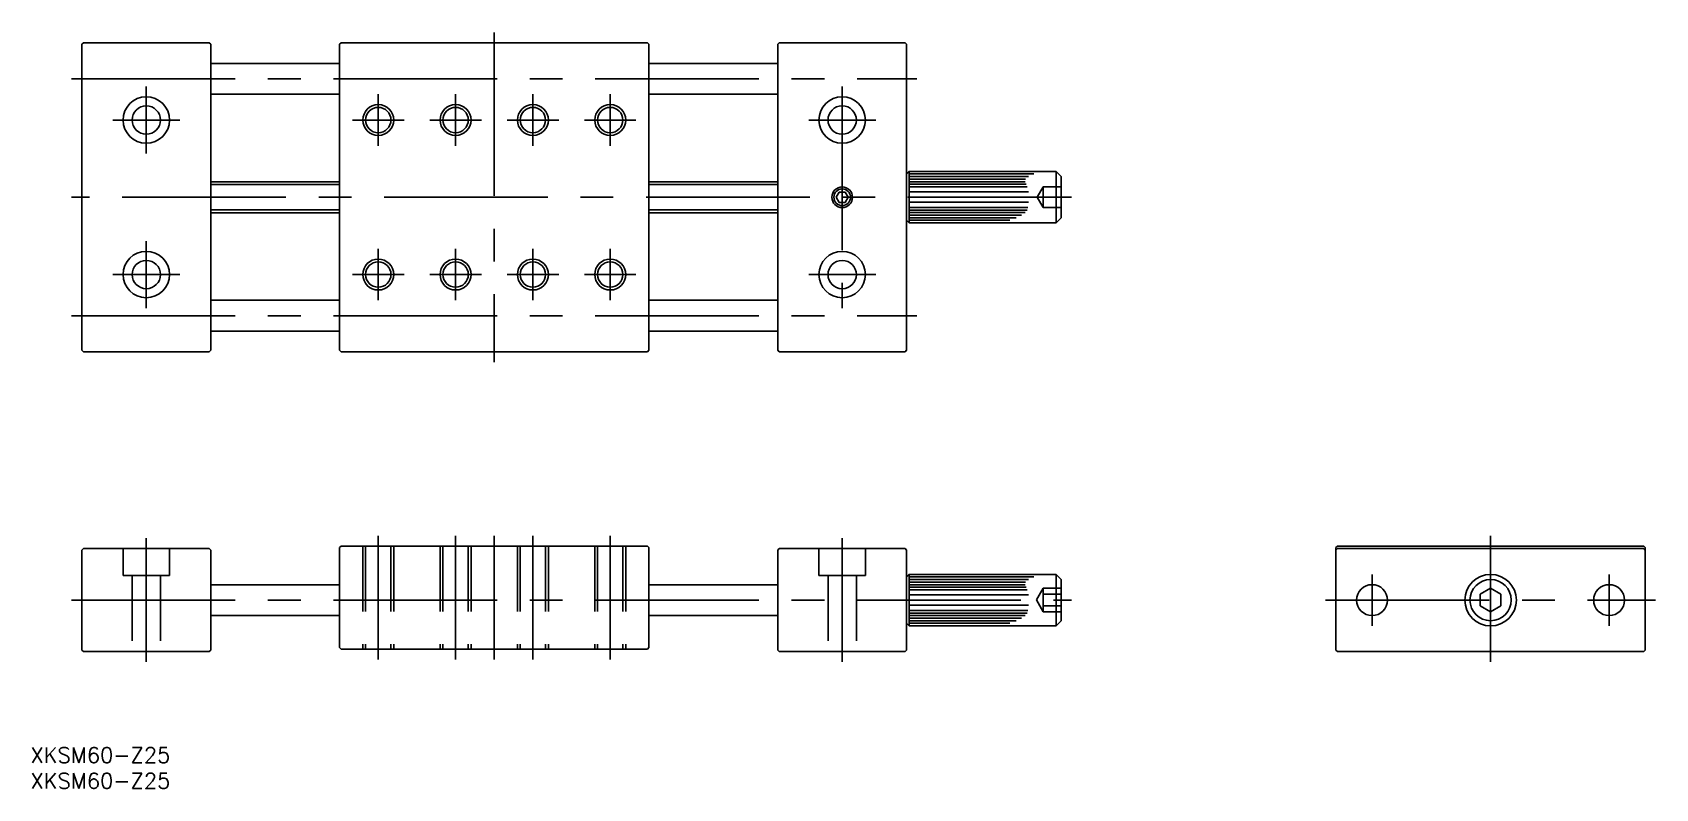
# Model space of a CAD drawing. Extents: x -283 to 32, y -37 to 110.
import ezdxf

# ---------------------------------------------------------------- set-up
doc = ezdxf.new("R2010")
doc.units = 0
doc.linetypes.add('CENTER', pattern=[50.8, 31.75, -6.35, 6.35, -6.35])
doc.linetypes.add('DASHED', pattern=[19.05, 12.7, -6.35])
doc.layers.get('0').update_dxf_attribs({"linetype": 'CONTINUOUS'})
doc.layers.add('CENTER', color=1, linetype='CONTINUOUS')
doc.styles.get("Standard").update_dxf_attribs({"font": 'txt.shx', "height": 3, "bigfont": 'bigfont.shx'})

msp = doc.modelspace()

# ---------------------------------------------------------------- linework, layer by layer
at = {"color": 7, "linetype": 'CONTINUOUS'}
for p, q in [((-272.99, 108.21), (-273.29, 107.91)), ((-273.29, 107.91), (-273.29, 48.51)), ((-272.99, 108.21), (-248.59, 108.21)), ((-248.59, 108.21), (-248.29, 107.91)), ((-248.29, 107.91), (-248.29, 48.51)), ((-223.29, 107.91), (-222.99, 108.21)), ((-223.29, 107.91), (-223.29, 48.51)), ((-163.59, 108.21), (-222.99, 108.21)), ((-163.59, 108.21), (-163.29, 107.91)), ((-163.29, 48.51), (-163.29, 107.91)), ((-137.99, 108.21), (-138.29, 107.91)), ((-138.29, 107.91), (-138.29, 48.51)), ((-137.99, 108.21), (-113.59, 108.21)), ((-113.59, 108.21), (-113.29, 107.91)), ((-113.29, 107.91), (-113.29, 48.51)), ((-248.29, 104.21), (-223.29, 104.21)), ((-163.29, 104.21), (-138.29, 104.21)), ((-248.29, 98.21), (-223.29, 98.21)), ((-163.29, 98.21), (-138.29, 98.21)), ((-112.79, 83.24), (-113.29, 82.74)), ((-112.79, 83.24), (-84.29, 83.24)), ((-112.79, 83.24), (-112.79, 73.24)), ((-112.79, 82.74), (-88.61, 82.74)), ((-112.79, 82.24), (-89.65, 82.24)), ((-84.29, 83.24), (-84.29, 73.24)), ((-83.29, 82.24), (-84.29, 83.24)), ((-83.29, 82.24), (-83.29, 74.24)), ((-223.29, 81.21), (-248.29, 81.21)), ((-163.29, 81.21), (-138.29, 81.21)), ((-126.37, 79.21), (-126.94, 78.21)), ((-125.21, 79.21), (-126.37, 79.21)), ((-124.63, 78.21), (-125.21, 79.21)), ((-112.79, 81.74), (-90.22, 81.74)), ((-112.79, 81.24), (-90.28, 81.24)), ((-112.79, 80.74), (-90.12, 80.74)), ((-112.79, 80.24), (-89.9, 80.24)), ((-112.79, 79.24), (-89.63, 79.24)), ((-126.94, 78.21), (-126.37, 77.21)), ((-126.37, 77.21), (-125.21, 77.21)), ((-125.21, 77.21), (-124.63, 78.21)), ((-112.79, 77.24), (-89.62, 77.24)), ((-112.79, 76.24), (-89.75, 76.24)), ((-112.79, 75.74), (-89.92, 75.74)), ((-248.29, 75.21), (-223.29, 75.21)), ((-138.29, 75.21), (-163.29, 75.21)), ((-112.79, 73.24), (-113.29, 73.74)), ((-112.79, 75.24), (-90.27, 75.24)), ((-112.79, 74.74), (-91.02, 74.74)), ((-112.79, 74.24), (-92.02, 74.24)), ((-112.79, 73.74), (-93.27, 73.74)), ((-84.29, 73.24), (-112.79, 73.24)), ((-84.29, 73.24), (-83.29, 74.24)), ((-248.29, 58.21), (-223.29, 58.21)), ((-163.29, 58.21), (-138.29, 58.21)), ((-223.29, 52.21), (-248.29, 52.21)), ((-138.29, 52.21), (-163.29, 52.21)), ((-272.99, 48.21), (-273.29, 48.51)), ((-272.99, 48.21), (-248.59, 48.21)), ((-248.59, 48.21), (-248.29, 48.51)), ((-222.99, 48.21), (-223.29, 48.51)), ((-222.99, 48.21), (-163.59, 48.21)), ((-163.59, 48.21), (-163.29, 48.51)), ((-137.99, 48.21), (-138.29, 48.51)), ((-137.99, 48.21), (-113.59, 48.21)), ((-113.59, 48.21), (-113.29, 48.51)), ((-273.29, 9.7), (-272.99, 10)), ((-273.29, 9.7), (-273.29, -9.7)), ((-272.99, 10), (-248.59, 10)), ((-248.59, 10), (-248.29, 9.7)), ((-248.29, 9.7), (-248.29, -9.7)), ((-223.29, 10.2), (-222.99, 10.5)), ((-223.29, 10.2), (-223.29, -9.2)), ((-163.59, 10.5), (-222.99, 10.5)), ((-212.99, 10.5), (-219.93, 10.5)), ((-163.59, 10.5), (-163.29, 10.2)), ((-163.29, 10.2), (-163.29, -9.2)), ((-138.29, 9.7), (-137.99, 10)), ((-138.29, -9.7), (-138.29, 9.7)), ((-137.99, 10), (-113.59, 10)), ((-113.29, 9.7), (-113.59, 10)), ((-113.29, 9.7), (-113.29, -9.7)), ((-113.29, 9.7), (-113.29, -9.7)), ((-29.7, 10.5), (-30, 10.2)), ((-30, 10.2), (-30, -9.7)), ((-29.7, 10), (-30, 9.7)), ((-29.7, 10.5), (29.7, 10.5)), ((-29.7, 10), (29.7, 10)), ((29.7, 10.5), (30, 10.2)), ((29.7, 10), (30, 9.7)), ((30, 10.2), (30, -9.7)), ((-112.79, 5), (-113.29, 4.5)), ((-112.79, 5), (-84.29, 5)), ((-112.79, 5), (-112.79, -5)), ((-112.79, 4.5), (-88.61, 4.5)), ((-112.79, 4), (-89.65, 4)), ((-112.79, 3.5), (-90.22, 3.5)), ((-84.29, 5), (-84.29, -5)), ((-83.29, 4), (-84.29, 5)), ((-83.29, 4), (-83.29, -4)), ((-248.29, 3), (-223.29, 3)), ((-163.29, 3), (-138.29, 3)), ((-112.79, 3), (-90.28, 3)), ((-112.79, 2.5), (-90.12, 2.5)), ((-112.79, 2), (-89.9, 2)), ((-112.79, 1), (-89.63, 1)), ((0, 2.34), (-2, 1.18)), ((-2, 1.18), (-2, -1.12)), ((2, 1.18), (0, 2.34)), ((2, -1.12), (2, 1.18)), ((-223.29, -3), (-248.29, -3)), ((-138.29, -3), (-163.29, -3)), ((-112.79, -1), (-89.62, -1)), ((-112.79, -2), (-89.75, -2)), ((-112.79, -2.5), (-89.92, -2.5)), ((-112.79, -3), (-90.27, -3)), ((-2, -1.12), (0, -2.28)), ((0, -2.28), (2, -1.12)), ((-112.79, -5), (-113.29, -4.5)), ((-112.79, -3.5), (-91.02, -3.5)), ((-112.79, -4), (-92.02, -4)), ((-112.79, -4.5), (-93.27, -4.5)), ((-84.29, -5), (-112.79, -5)), ((-84.29, -5), (-83.29, -4)), ((-222.99, -9.5), (-223.29, -9.2)), ((-163.59, -9.5), (-163.29, -9.2)), ((-272.99, -10), (-273.29, -9.7)), ((-248.59, -10), (-272.99, -10)), ((-248.59, -10), (-248.29, -9.7)), ((-222.99, -9.5), (-163.59, -9.5)), ((-137.99, -10), (-138.29, -9.7)), ((-113.59, -10), (-137.99, -10)), ((-113.59, -10), (-113.29, -9.7)), ((-29.7, -10), (-30, -9.7)), ((-29.7, -10), (29.7, -10)), ((29.7, -10), (30, -9.7))]:
    msp.add_line(p, q, dxfattribs=at)
at = {"color": 3, "linetype": 'CONTINUOUS'}
for p, q in [((-248.29, 80.67), (-223.29, 80.67)), ((-163.29, 80.67), (-138.29, 80.67)), ((-223.29, 75.75), (-248.29, 75.75)), ((-138.29, 75.75), (-163.29, 75.75))]:
    msp.add_line(p, q, dxfattribs=at)
at = {"color": 3, "linetype": 'DASHED'}
for p, q in [((-86.79, 80.21), (-87.94, 78.21)), ((-86.79, 76.21), (-86.79, 80.21)), ((-83.29, 80.21), (-86.79, 80.21)), ((-86.79, 76.21), (-87.95, 78.21)), ((-83.29, 78.21), (-86.79, 78.21)), ((-83.29, 76.21), (-86.79, 76.21)), ((-265.29, 10), (-265.29, 4.8)), ((-256.29, 4.8), (-256.29, 10)), ((-218.79, 10.5), (-218.79, -9.5)), ((-218.25, 10.5), (-218.25, -9.5)), ((-213.33, 10.5), (-213.33, -9.5)), ((-212.79, 10.5), (-212.79, -9.5)), ((-203.79, 10.5), (-203.79, -9.5)), ((-203.25, 10.5), (-203.25, -9.5)), ((-198.33, 10.5), (-198.33, -9.5)), ((-197.79, 10.5), (-197.79, -9.5)), ((-188.79, 10.5), (-188.79, -9.5)), ((-188.25, 10.5), (-188.25, -9.5)), ((-183.33, 10.5), (-183.33, -9.5)), ((-182.79, 10.5), (-182.79, -9.5)), ((-173.79, 10.5), (-173.79, -9.5)), ((-173.25, 10.5), (-173.25, -9.5)), ((-168.33, 10.5), (-168.33, -9.5)), ((-167.79, 10.5), (-167.79, -9.5)), ((-130.29, 10), (-130.29, 4.8)), ((-121.29, 4.8), (-121.29, 10)), ((-265.29, 4.8), (-256.29, 4.8)), ((-263.54, 4.8), (-263.54, -10)), ((-258.04, 4.8), (-258.04, -10)), ((-130.29, 4.8), (-121.29, 4.8)), ((-128.54, 4.8), (-128.54, -10)), ((-123.04, 4.8), (-123.04, -10)), ((-88.12, 0.03), (-86.79, 2.34)), ((-88.12, 0.03), (-86.79, -2.28)), ((-86.79, 2.34), (-86.79, -2.28)), ((-86.79, 2.34), (-83.29, 2.34)), ((-86.79, 1.18), (-83.29, 1.18)), ((-86.79, -1.12), (-83.29, -1.12)), ((-86.79, -2.28), (-83.29, -2.28))]:
    msp.add_line(p, q, dxfattribs=at)
at = {"color": 7, "linetype": 'CONTINUOUS'}
for centre, radius in [((-260.79, 93.21), 4.5), ((-125.79, 93.21), 4.5), ((-260.79, 93.21), 2.75), ((-215.79, 93.21), 2.46), ((-200.79, 93.21), 2.46), ((-185.79, 93.21), 2.46), ((-170.79, 93.21), 2.46), ((-125.79, 93.21), 2.75), ((-125.79, 78.21), 1.62), ((-260.79, 63.21), 4.5), ((-125.79, 63.21), 4.5), ((-260.79, 63.21), 2.75), ((-215.79, 63.21), 2.46), ((-200.79, 63.21), 2.46), ((-185.79, 63.21), 2.46), ((-170.79, 63.21), 2.46), ((-125.79, 63.21), 2.75), ((0, 0), 5), ((0, 0), 4), ((-23, 0), 3), ((23, 0), 3)]:
    msp.add_circle(centre, radius, dxfattribs=at)
at = {"color": 3, "linetype": 'CONTINUOUS'}
for centre, radius in [((-215.79, 93.21), 3), ((-200.79, 93.21), 3), ((-185.79, 93.21), 3), ((-170.79, 93.21), 3), ((-125.79, 78.21), 2), ((-215.79, 63.21), 3), ((-200.79, 63.21), 3), ((-185.79, 63.21), 3), ((-170.79, 63.21), 3)]:
    msp.add_circle(centre, radius, dxfattribs=at)
at = {"layer": 'CENTER', "color": 1, "linetype": 'CENTER'}
for p, q in [((-193.29, 110.21), (-193.29, 46.21)), ((-275.29, 101.21), (-111.29, 101.21)), ((-260.79, 99.71), (-260.79, 86.71)), ((-215.79, 98.21), (-215.79, 88.21)), ((-200.79, 98.21), (-200.79, 88.21)), ((-185.79, 98.21), (-185.79, 88.21)), ((-170.79, 98.21), (-170.79, 88.21)), ((-125.79, 99.71), (-125.79, 56.71)), ((-267.29, 93.21), (-254.29, 93.21)), ((-220.79, 93.21), (-210.79, 93.21)), ((-205.79, 93.21), (-195.79, 93.21)), ((-190.79, 93.21), (-180.79, 93.21)), ((-175.79, 93.21), (-165.79, 93.21)), ((-132.29, 93.21), (-119.29, 93.21)), ((-81.29, 78.21), (-275.29, 78.21)), ((-260.79, 69.71), (-260.79, 56.71)), ((-215.79, 68.21), (-215.79, 58.21)), ((-200.79, 68.21), (-200.79, 58.21)), ((-185.79, 68.21), (-185.79, 58.21)), ((-170.79, 68.21), (-170.79, 58.21)), ((-267.29, 63.21), (-254.29, 63.21)), ((-220.79, 63.21), (-210.79, 63.21)), ((-205.79, 63.21), (-195.79, 63.21)), ((-190.79, 63.21), (-180.79, 63.21)), ((-175.79, 63.21), (-165.79, 63.21)), ((-132.29, 63.21), (-119.29, 63.21)), ((-275.29, 55.21), (-111.29, 55.21)), ((-260.79, 12), (-260.79, -12)), ((-215.79, 12.5), (-215.79, -11.5)), ((-200.79, 12.5), (-200.79, -11.5)), ((-193.29, 12.5), (-193.29, -11.5)), ((-185.79, 12.5), (-185.79, -11.5)), ((-170.79, 12.5), (-170.79, -11.5)), ((-125.79, 12), (-125.79, -12)), ((0, 12.5), (0, -12)), ((-23, 5), (-23, -5)), ((23, 5), (23, -5)), ((-275.29, 0), (-81.29, 0)), ((-32, 0), (32, 0))]:
    msp.add_line(p, q, dxfattribs=at)

# ---------------------------------------------------------------- texts
at = {"color": 7, "linetype": 'CONTINUOUS'}
for p in [(-283.26, -31.58), (-283.26, -36.58)]:
    msp.add_text('XKSM60-Z25', height=3, dxfattribs=at).set_placement(p)

doc.saveas('drawing.dxf')
